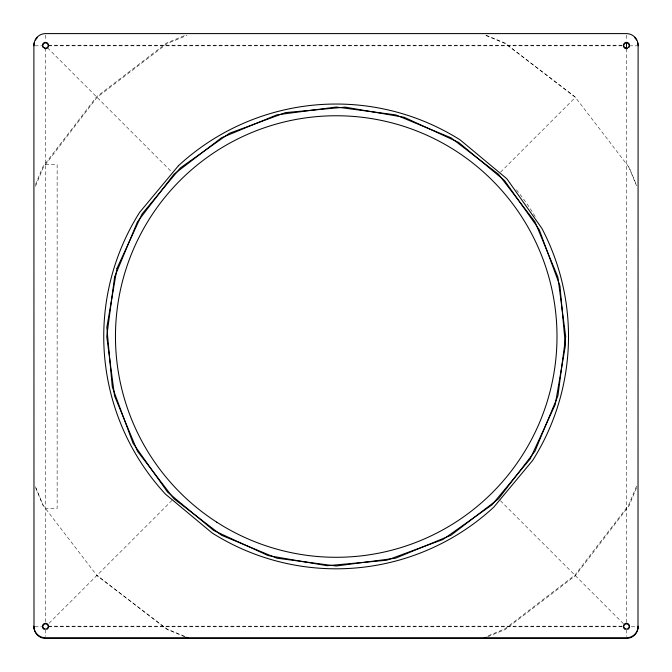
<?xml version="1.0" encoding="UTF-8"?>
<svg xmlns="http://www.w3.org/2000/svg" width="672" height="672" viewBox="0 0 672 672"><rect width="100%" height="100%" fill="white"/><g stroke="black" fill="none" stroke-linecap="round" stroke-linejoin="round"><path stroke-width="0.5" stroke-dasharray="3.36 2.52" d="M35.456 184.666L42.848 166.816L96.6 96.76L166.656 43.008L185.581 35.171M35.465 186.337L43.302 167.404L97.054 97.356L167.11 43.604L186.984 35.372M636.535 486.125L628.698 505.05L574.946 575.098L504.89 628.858L487.04 636.25M636.544 487.796L629.152 505.646L575.4 575.694L505.344 629.446L487.494 636.846M49.039 623.255L172.452 499.96M500.539 172.15L575.4 97.356L505.344 43.604L485.478 35.372M48.418 45.217L623.582 45.217M34.868 45.814L41.647 45.814M48.418 45.814L623.582 45.814M629.387 45.814L637.048 45.814M45.52 164.522L57.137 164.522L57.137 508.528L45.52 508.528M48.418 626.186L623.582 626.186M34.868 626.783L41.647 626.783M48.418 626.783L623.582 626.783M631.302 626.783L637.048 626.783M485.965 35.171L504.89 43.008L574.946 96.76L629.152 167.404L636.544 185.262M184.506 636.25L166.656 628.858L96.6 575.098M184.96 636.846L167.11 629.446L97.054 575.694L42.848 505.05L35.456 487.2M47.569 47.872L172.528 172.822M500.464 500.766L624.431 624.725M628.698 166.816L636.535 185.741M35.465 486.721L43.302 505.646M626.48 35.162L626.48 40.975M626.48 48.72L626.48 623.28M626.48 629.689L626.48 636.46M45.52 35.162L45.52 40.975M45.52 48.124L45.52 623.876M45.52 629.689L45.52 636.46M516.39 189.764A232.386 232.386 0 0 1 536.222 218.257"/><path stroke-width="1.01" d="M638.005 628.295L638.106 45.217A11.617 11.617 0 0 0 626.48 33.6L45.52 33.6A11.617 11.617 0 0 0 33.894 45.217L33.995 628.295L33.894 626.783A11.617 11.617 0 0 0 45.52 638.4L626.48 638.4A11.617 11.617 0 0 0 638.106 626.783M483.739 638.4L486.553 637.232M185.9 637.232L188.714 638.4M626.48 42.907L626.48 48.72M33.894 626.186A11.617 11.617 0 0 0 45.52 637.804L626.48 637.804A11.617 11.617 0 0 0 638.106 626.186M33.894 45.814A11.617 11.617 0 0 1 34.297 42.806M35.456 40.001A11.617 11.617 0 0 1 37.304 37.598M634.696 37.598A11.617 11.617 0 0 1 636.544 40.001M637.703 42.806A11.617 11.617 0 0 1 638.106 45.814M629.286 46.57A2.906 2.906 0 0 1 629 47.267M627.236 48.619A2.906 2.906 0 0 1 625.027 48.334M624.431 47.872A2.906 2.906 0 0 1 623.969 47.267M623.675 46.57A2.906 2.906 0 0 1 626.102 42.932A2.906 2.906 0 0 1 629.387 45.814M44.066 629.294A2.906 2.906 0 0 1 43.294 624.91A2.906 2.906 0 0 1 47.746 624.91A2.906 2.906 0 0 1 46.973 629.294M625.027 629.294A2.906 2.906 0 0 1 624.254 624.91A2.906 2.906 0 0 1 628.706 624.91A2.906 2.906 0 0 1 627.934 629.294M42.613 45.814A2.906 2.906 0 0 1 45.898 42.932A2.906 2.906 0 0 1 48.325 46.57M48.031 47.267A2.906 2.906 0 0 1 47.569 47.872M46.973 48.334A2.906 2.906 0 0 1 44.764 48.619M43 47.267A2.906 2.906 0 0 1 42.714 46.57M114.568 277.133L106.747 336.529L114.568 395.917L137.491 451.265L173.964 498.792L221.491 535.265L276.83 558.188L336.227 566.009L395.623 558.188L450.971 535.265L498.498 498.792L534.962 451.265L557.894 395.917L565.706 336.529L557.894 277.133L534.962 221.785L498.498 174.258L450.971 137.785L395.623 114.862L336.227 107.041L276.83 114.862L221.491 137.785L173.964 174.258L137.491 221.785L114.568 277.133M116.995 268.321L106.84 327.356L112.3 387.013L133.022 443.218L167.58 492.148L213.629 530.46L268.027 555.551L327.062 565.715L386.711 560.246L442.915 539.524L491.845 504.966L530.166 458.917L555.257 404.527L565.412 345.492L559.952 285.835L539.23 229.631L504.672 180.701L458.623 142.388L404.225 117.289L345.19 107.134L285.541 112.602L229.328 133.316L180.407 167.882L142.086 213.923L116.995 268.321M178.424 165.74L139.625 212.369A232.386 232.386 0 0 0 165.438 494.122L212.075 532.93A232.386 232.386 0 0 0 493.828 507.108L532.627 460.48A232.386 232.386 0 0 0 541.808 228.27L506.814 178.718L460.177 139.919A232.386 232.386 0 0 0 178.424 165.74M44.066 47.737A2.906 2.906 0 0 0 48.418 45.217A2.906 2.906 0 0 0 44.066 42.706A2.906 2.906 0 0 0 44.066 47.737M625.027 47.737A2.906 2.906 0 0 0 629.387 45.217A2.906 2.906 0 0 0 625.027 42.706A2.906 2.906 0 0 0 625.027 47.737M44.066 628.698A2.906 2.906 0 0 0 48.418 626.186A2.906 2.906 0 0 0 44.066 623.666A2.906 2.906 0 0 0 44.066 628.698M625.027 628.698A2.906 2.906 0 0 0 629.387 626.186A2.906 2.906 0 0 0 625.027 623.666A2.906 2.906 0 0 0 625.027 628.698M216.779 522.186A220.769 220.769 0 0 0 556.744 347.138A220.769 220.769 0 0 0 235.166 140.246A220.769 220.769 0 0 0 216.779 522.186"/></g></svg>
